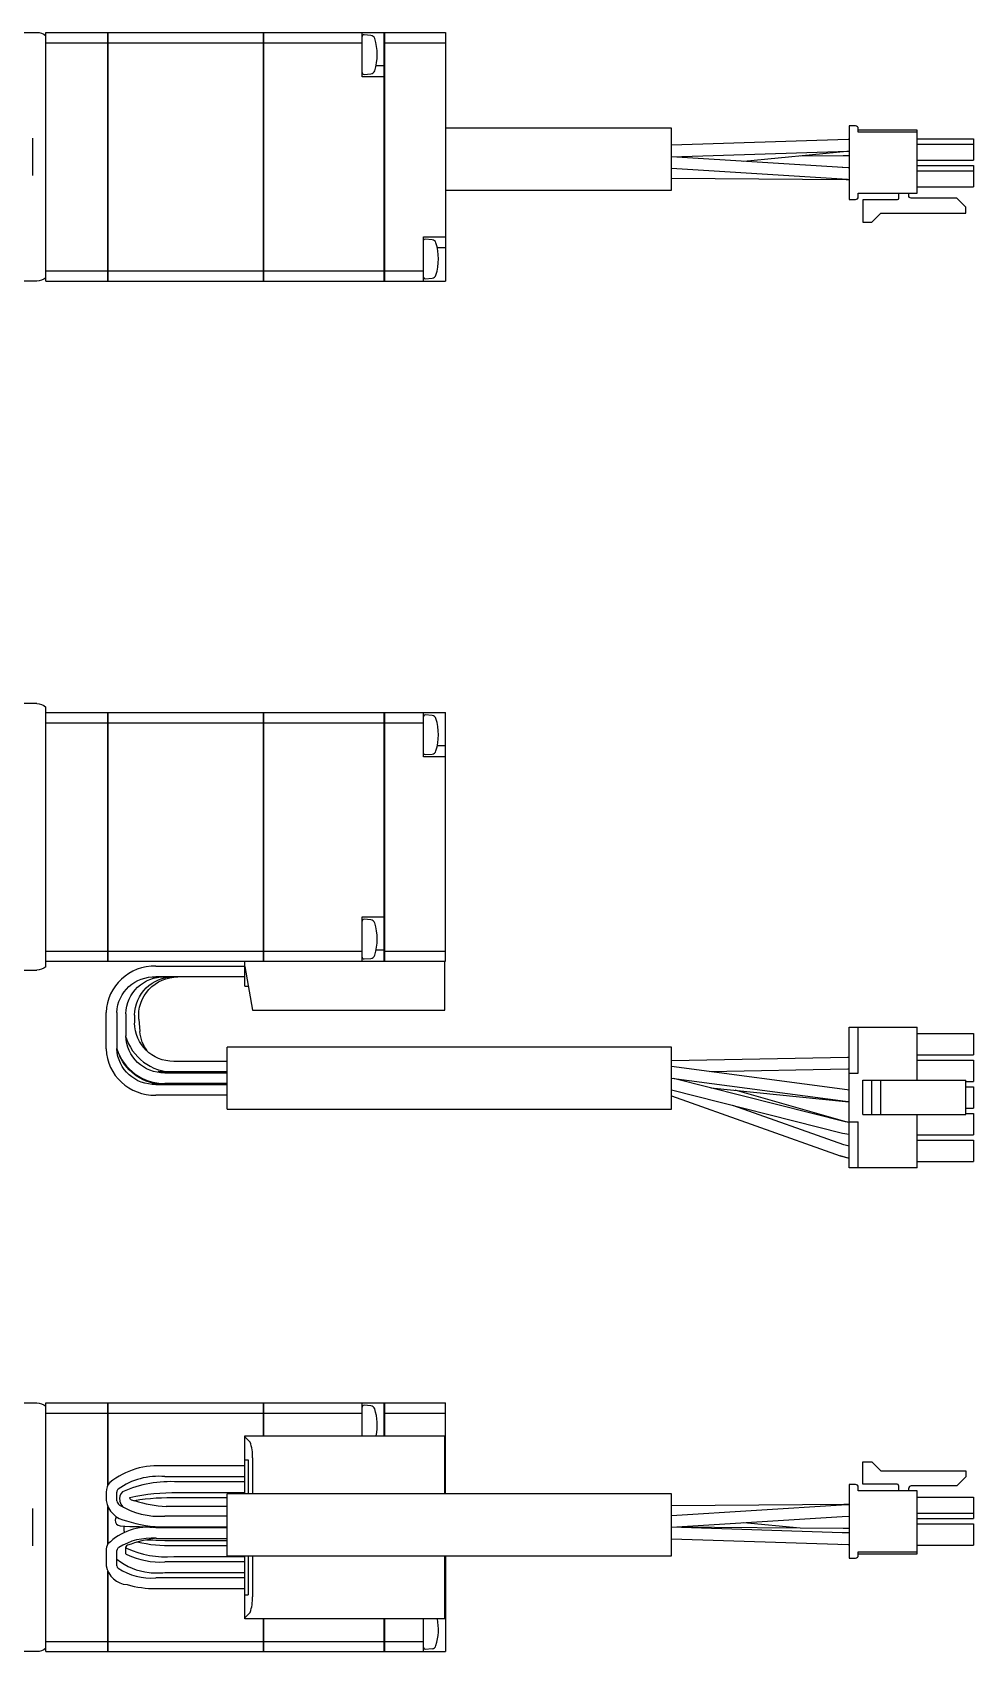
# Model space of a CAD drawing. Extents: x 0 to 598, y -8 to 192.
# Drawn here: x 189.4 to 295.3, y 10 to 192.3 of the extents above; entities that cross this region are included whole.
import ezdxf

# ---------------------------------------------------------------- set-up
doc = ezdxf.new("R2010")
doc.units = 0
doc.header["$LTSCALE"] = 0.5
doc.layers.add('MSM_CONTINUOUS', color=7, linetype='CONTINUOUS')

msp = doc.modelspace()

# ---------------------------------------------------------------- linework, layer by layer
at = {"layer": 'MSM_CONTINUOUS'}
for p, q in [((170.38, 192.26), (189.88, 192.26)), ((190.88, 192.26), (197.87, 192.26)), ((190.88, 164.26), (190.88, 192.26)), ((197.87, 164.26), (197.87, 192.26)), ((197.88, 192.25), (197.87, 192.25)), ((197.88, 192.26), (215.37, 192.26)), ((197.88, 192.26), (197.88, 164.26)), ((215.37, 164.26), (215.37, 192.26)), ((215.38, 192.25), (215.37, 192.25)), ((215.38, 192.26), (228.98, 192.26)), ((215.38, 192.26), (215.38, 164.26)), ((226.48, 187.26), (226.48, 192.26)), ((227.47, 191.92), (226.7, 191.99)), ((228.98, 164.26), (228.98, 192.26)), ((228.98, 192.25), (228.99, 192.25)), ((228.99, 192.26), (235.88, 192.26)), ((228.99, 192.26), (228.99, 164.26)), ((235.88, 192.26), (235.88, 164.26)), ((190.88, 191.1), (197.87, 191.1)), ((197.88, 191.09), (197.87, 191.09)), ((197.88, 191.1), (215.37, 191.1)), ((215.38, 191.09), (215.37, 191.09)), ((215.38, 191.1), (226.48, 191.1)), ((228.98, 191.09), (228.99, 191.09)), ((228.99, 191.1), (235.88, 191.1)), ((228.98, 188.51), (228.05, 188.51)), ((228.98, 187.26), (226.48, 187.26)), ((226.7, 187.53), (227.47, 187.59)), ((261.28, 181.49), (235.88, 181.49)), ((261.28, 174.49), (261.28, 181.49)), ((281.28, 181.73), (281.28, 173.45)), ((282, 181.73), (281.28, 181.73)), ((282.3, 181.02), (282.3, 181.43)), ((288.93, 181.27), (282.3, 181.27)), ((288.93, 181.02), (282.3, 181.02)), ((288.93, 174.16), (288.93, 181.27)), ((189.38, 180.36), (189.38, 176.16)), ((281.17, 180.2), (261.28, 179.56)), ((261.28, 178.26), (281.21, 178.9)), ((269.43, 177.75), (281, 178.88)), ((281, 178.88), (281.28, 178.9)), ((281.28, 180.21), (281.17, 180.2)), ((281.21, 178.9), (281.28, 178.91)), ((288.93, 180.29), (295.28, 180.29)), ((288.93, 179.69), (295.28, 179.69)), ((295.28, 180.29), (295.28, 177.89)), ((261.28, 176.96), (281.08, 175.72)), ((281.16, 177.02), (261.3, 178.26)), ((275.76, 178.37), (280.62, 178.4)), ((281.28, 177.02), (280.5, 177.06)), ((280.62, 178.4), (281.28, 178.41)), ((281.28, 177.01), (281.16, 177.02)), ((288.93, 177.89), (295.28, 177.89)), ((288.93, 177.29), (295.28, 177.29)), ((295.28, 177.29), (295.28, 174.89)), ((261.28, 175.86), (280.95, 175.71)), ((280.95, 175.71), (281.28, 175.71)), ((281.08, 175.72), (281.28, 175.71)), ((288.93, 176.69), (295.28, 176.69)), ((235.88, 174.49), (261.28, 174.49)), ((281.28, 173.45), (282, 173.45)), ((282.3, 174.16), (288.93, 174.16)), ((282.3, 173.75), (282.3, 174.16)), ((282.83, 173.41), (282.83, 170.88)), ((286.68, 173.41), (282.83, 173.41)), ((286.83, 174.16), (286.83, 173.56)), ((287.98, 173.88), (287.98, 174.16)), ((293.39, 173.6), (288.26, 173.6)), ((288.93, 174.89), (295.28, 174.89)), ((294.39, 172.6), (293.39, 173.6)), ((283.83, 170.88), (284.85, 171.9)), ((284.85, 171.9), (294.39, 171.9)), ((294.39, 171.9), (294.39, 172.6)), ((282.83, 170.88), (283.83, 170.88)), ((233.38, 169.26), (235.88, 169.26)), ((233.38, 164.26), (233.38, 169.26)), ((234.36, 168.92), (233.59, 168.99)), ((235.88, 168.01), (234.94, 168.01)), ((189.88, 164.26), (187.88, 164.26)), ((190.88, 165.41), (197.87, 165.41)), ((190.88, 164.26), (197.87, 164.26)), ((197.88, 165.42), (197.87, 165.42)), ((197.88, 164.27), (197.87, 164.27)), ((197.88, 165.41), (215.37, 165.41)), ((197.88, 164.26), (215.37, 164.26)), ((215.38, 165.42), (215.37, 165.42)), ((215.38, 164.27), (215.37, 164.27)), ((215.38, 165.41), (228.98, 165.41)), ((215.38, 164.26), (228.98, 164.26)), ((228.98, 165.42), (228.99, 165.42)), ((228.98, 164.27), (228.99, 164.27)), ((228.99, 165.41), (233.38, 165.41)), ((228.99, 164.26), (235.88, 164.26)), ((233.59, 164.53), (234.36, 164.59)), ((189.88, 116.7), (175.88, 116.7)), ((190.88, 87.08), (190.88, 116.31)), ((190.88, 115.7), (197.87, 115.7)), ((197.87, 87.7), (197.87, 115.7)), ((197.88, 115.69), (197.87, 115.69)), ((197.88, 115.7), (215.37, 115.7)), ((197.88, 115.7), (197.88, 87.7)), ((215.37, 87.7), (215.37, 115.7)), ((215.38, 115.69), (215.37, 115.69)), ((215.38, 115.7), (228.98, 115.7)), ((215.38, 115.7), (215.38, 87.7)), ((228.98, 87.7), (228.98, 115.7)), ((228.98, 115.69), (228.99, 115.69)), ((228.99, 115.7), (235.88, 115.7)), ((228.99, 115.7), (228.99, 87.7)), ((233.38, 110.7), (233.38, 115.7)), ((234.36, 115.36), (233.59, 115.43)), ((235.88, 87.7), (235.88, 115.7)), ((190.88, 114.54), (197.87, 114.54)), ((197.88, 114.54), (197.87, 114.54)), ((197.88, 114.54), (215.37, 114.54)), ((215.38, 114.54), (215.37, 114.54)), ((215.38, 114.54), (228.98, 114.54)), ((228.98, 114.54), (228.99, 114.54)), ((228.99, 114.54), (233.38, 114.54)), ((235.88, 111.95), (234.94, 111.95)), ((235.88, 110.7), (233.38, 110.7)), ((233.59, 110.97), (234.36, 111.03)), ((226.48, 92.7), (228.98, 92.7)), ((226.48, 87.7), (226.48, 92.7)), ((227.47, 92.36), (226.7, 92.43)), ((190.88, 88.85), (197.87, 88.85)), ((190.88, 87.7), (197.87, 87.7)), ((197.88, 88.85), (197.87, 88.85)), ((197.88, 87.71), (197.87, 87.71)), ((197.88, 88.85), (215.37, 88.85)), ((197.88, 87.7), (235.88, 87.7)), ((213.28, 84.9), (213.28, 87.7)), ((215.38, 88.85), (215.37, 88.85)), ((215.38, 87.71), (215.37, 87.71)), ((215.38, 88.85), (226.48, 88.85)), ((226.7, 87.97), (227.47, 88.03)), ((228.98, 88.95), (228.05, 88.95)), ((228.98, 88.85), (228.99, 88.85)), ((228.98, 87.71), (228.99, 87.71)), ((228.99, 88.85), (235.88, 88.85)), ((235.78, 82.2), (235.78, 87.7)), ((175.88, 86.7), (189.88, 86.7)), ((203.28, 87.15), (213.28, 87.15)), ((213.28, 85.95), (203.28, 85.95)), ((205.76, 85.95), (205.52, 85.94)), ((213.28, 87.1), (214.15, 82.2)), ((213.28, 84.9), (213.67, 84.9)), ((214.15, 82.2), (235.78, 82.2)), ((197.68, 77.85), (197.68, 81.94)), ((198.88, 81.94), (198.88, 77.85)), ((199.88, 81.79), (199.88, 79.31)), ((200.88, 81.64), (200.88, 80.76)), ((201.36, 81.18), (201.48, 79.8)), ((281.28, 80.3), (288.93, 80.3)), ((281.28, 64.45), (281.28, 80.3)), ((282.3, 75.11), (282.3, 80.3)), ((288.93, 74.31), (288.93, 80.3)), ((288.93, 79.58), (295.28, 79.58)), ((295.28, 79.58), (295.28, 77.18)), ((198.89, 77.85), (198.88, 77.89)), ((211.28, 71.05), (211.28, 78.05)), ((261.28, 78.05), (211.28, 78.05)), ((261.28, 71.05), (261.28, 78.05)), ((281.17, 76.89), (261.28, 76.5)), ((281.28, 76.9), (281.11, 76.89)), ((281.28, 76.9), (281.17, 76.89)), ((288.93, 77.18), (295.28, 77.18)), ((288.93, 76.58), (295.28, 76.58)), ((295.28, 76.58), (295.28, 74.18)), ((203.57, 75.3), (203.54, 75.31)), ((203.54, 75.31), (203.57, 75.3)), ((204.28, 75.25), (203.57, 75.3)), ((203.57, 75.3), (204.78, 75.15)), ((211.28, 75.25), (204.28, 75.25)), ((204.28, 75.15), (211.28, 75.15)), ((205.28, 76.45), (211.28, 76.45)), ((281.04, 73.23), (261.28, 75.85)), ((265.58, 75.28), (281.13, 75.59)), ((281.13, 75.59), (281.28, 75.6)), ((281.28, 75.11), (282.3, 75.11)), ((203.28, 73.85), (211.28, 73.85)), ((211.28, 73.95), (204.28, 73.95)), ((261.28, 74.54), (280.87, 71.95)), ((261.28, 73.23), (280.52, 68.37)), ((280.84, 69.63), (261.5, 74.51)), ((265.7, 73.45), (280.87, 71.93)), ((280.79, 69.66), (268.47, 73.18)), ((281.28, 73.21), (281.04, 73.23)), ((282.83, 70.45), (282.83, 74.31)), ((282.83, 74.31), (294.39, 74.31)), ((283.83, 70.45), (283.83, 74.31)), ((284.85, 70.45), (284.85, 74.31)), ((294.39, 70.45), (294.39, 74.31)), ((294.39, 74.18), (295.28, 74.18)), ((294.39, 73.58), (295.28, 73.58)), ((295.28, 73.58), (295.28, 71.18)), ((211.28, 72.65), (203.28, 72.65)), ((261.28, 72.56), (280.25, 65.82)), ((280.69, 67.05), (268.21, 71.48)), ((280.87, 71.95), (281.28, 71.91)), ((280.87, 71.93), (281.28, 71.9)), ((294.39, 71.18), (295.28, 71.18)), ((211.28, 71.05), (261.28, 71.05)), ((281.28, 69.55), (280.79, 69.66)), ((281.28, 69.54), (280.84, 69.63)), ((281.28, 69.65), (282.3, 69.65)), ((282.3, 64.45), (282.3, 69.65)), ((282.83, 70.45), (294.39, 70.45)), ((288.93, 64.45), (288.93, 70.45)), ((294.39, 70.58), (295.28, 70.58)), ((295.28, 70.58), (295.28, 68.18)), ((280.52, 68.37), (281.28, 68.23)), ((288.93, 68.18), (295.28, 68.18)), ((288.93, 67.58), (295.28, 67.58)), ((295.28, 67.58), (295.28, 65.18)), ((280.24, 65.83), (281.28, 65.56)), ((280.25, 65.82), (281.28, 65.56)), ((281.28, 66.88), (280.68, 67.05)), ((288.93, 64.45), (281.28, 64.45)), ((288.93, 65.18), (295.28, 65.18)), ((187.88, 38), (189.88, 38)), ((190.88, 38), (197.87, 38)), ((190.88, 10), (190.88, 38)), ((190.88, 36.85), (197.87, 36.85)), ((197.87, 28.71), (197.87, 38)), ((197.88, 37.99), (197.87, 37.99)), ((197.88, 36.85), (197.87, 36.85)), ((197.88, 38), (215.37, 38)), ((197.88, 38), (197.88, 28.73)), ((197.88, 36.85), (215.37, 36.85)), ((215.37, 34.3), (215.37, 38)), ((215.38, 37.99), (215.37, 37.99)), ((215.38, 36.85), (215.37, 36.85)), ((215.38, 38), (228.98, 38)), ((215.38, 38), (215.38, 34.3)), ((215.38, 36.85), (226.48, 36.85)), ((226.48, 34.3), (226.48, 38)), ((227.47, 37.66), (226.7, 37.73)), ((228.98, 34.3), (228.98, 38)), ((228.98, 37.99), (228.99, 37.99)), ((228.98, 36.85), (228.99, 36.85)), ((228.99, 38), (235.88, 38)), ((228.99, 38), (228.99, 34.3)), ((228.99, 36.85), (235.88, 36.85)), ((235.88, 27.77), (235.88, 38)), ((213.28, 34.3), (235.78, 34.3)), ((213.28, 27.77), (213.28, 34.3)), ((213.28, 34.19), (213.88, 33.59)), ((235.78, 27.77), (235.78, 34.3)), ((213.28, 31.6), (213.67, 31.6)), ((213.67, 31.6), (213.67, 27.77)), ((214.15, 31.82), (214.15, 27.77)), ((282.83, 28.85), (282.83, 31.38)), ((282.83, 31.38), (283.83, 31.38)), ((283.83, 31.38), (284.85, 30.36)), ((213.28, 30.9), (204.28, 30.9)), ((204.28, 29.7), (213.28, 29.7)), ((284.85, 30.36), (294.39, 30.36)), ((294.39, 29.66), (293.39, 28.66)), ((294.39, 30.36), (294.39, 29.66)), ((197.68, 27.95), (197.68, 27)), ((198.88, 26.98), (198.88, 27.95)), ((213.28, 29.1), (205.76, 29.1)), ((205.76, 27.9), (213.28, 27.9)), ((261.28, 27.77), (211.28, 27.77)), ((211.28, 20.77), (211.28, 27.77)), ((261.28, 20.77), (261.28, 27.77)), ((282, 28.81), (281.28, 28.81)), ((281.28, 28.81), (281.28, 20.53)), ((282.3, 28.1), (282.3, 28.51)), ((288.93, 28.1), (282.3, 28.1)), ((286.68, 28.85), (282.83, 28.85)), ((286.83, 28.7), (286.83, 28.1)), ((287.98, 28.1), (287.98, 28.38)), ((293.39, 28.66), (288.26, 28.66)), ((288.93, 20.99), (288.93, 28.1)), ((288.93, 27.37), (295.28, 27.37)), ((295.28, 27.37), (295.28, 24.97)), ((189.38, 26.1), (189.38, 21.9)), ((197.87, 22.1), (197.87, 26.35)), ((197.88, 26.32), (197.88, 22.12)), ((199.2, 26.96), (199.22, 26.92)), ((199.22, 26.92), (199.29, 26.72)), ((200.4, 27.17), (200.35, 27.33)), ((211.28, 27.3), (205.74, 27.3)), ((205.86, 26.35), (205.82, 26.35)), ((211.28, 26.35), (205.84, 26.35)), ((280.95, 26.55), (261.28, 26.4)), ((280.42, 26.5), (261.28, 25.3)), ((281.28, 26.54), (280.42, 26.5)), ((281.28, 26.55), (280.67, 26.55)), ((281.28, 26.55), (280.95, 26.55)), ((288.93, 25.57), (295.28, 25.57)), ((198.72, 24.99), (198.68, 24.79)), ((198.84, 25.17), (198.72, 24.99)), ((199.68, 24.13), (199.68, 24.08)), ((199.68, 24.08), (199.68, 23.67)), ((211.28, 23.95), (203.28, 23.95)), ((211.28, 25.25), (204.28, 25.25)), ((204.28, 24.05), (211.28, 24.05)), ((280.49, 23.38), (261.28, 24)), ((261.3, 24), (280.5, 25.2)), ((280.62, 23.86), (261.3, 24)), ((275.76, 23.89), (269.43, 24.51)), ((280.5, 25.2), (281.28, 25.24)), ((281.28, 23.85), (280.62, 23.86)), ((288.93, 24.97), (295.28, 24.97)), ((288.93, 24.37), (295.28, 24.37)), ((295.28, 24.37), (295.28, 21.97)), ((199.68, 23.67), (199.68, 23.64)), ((199.68, 23.64), (199.73, 23.41)), ((202.23, 22.57), (204.28, 22.5)), ((203.28, 22.75), (211.28, 22.75)), ((204.28, 22.5), (211.28, 22.5)), ((211.28, 21.9), (205.28, 21.9)), ((261.28, 22.7), (281.17, 22.06)), ((280.45, 22.08), (281.28, 22.06)), ((281.28, 23.36), (280.49, 23.38)), ((281.17, 22.06), (281.28, 22.05)), ((288.93, 21.97), (295.28, 21.97)), ((197.68, 21.4), (197.68, 19.65)), ((198.88, 19.65), (198.88, 21.4)), ((199.88, 21.06), (199.88, 21.79)), ((213.28, 20.1), (204.28, 20.1)), ((205.28, 20.7), (213.28, 20.7)), ((211.28, 20.77), (261.28, 20.77)), ((213.28, 13.7), (213.28, 20.77)), ((213.67, 20.77), (213.67, 16.4)), ((214.15, 20.77), (214.15, 16.18)), ((235.78, 13.7), (235.78, 20.77)), ((235.88, 20.77), (235.88, 10)), ((281.28, 20.53), (282, 20.53)), ((282.3, 21.24), (288.93, 21.24)), ((282.3, 20.83), (282.3, 21.24)), ((282.3, 20.99), (288.93, 20.99)), ((197.87, 10), (197.87, 19.05)), ((197.88, 19.03), (197.88, 10)), ((213.28, 18.3), (203.28, 18.3)), ((204.28, 18.9), (213.28, 18.9)), ((203.28, 17.1), (213.28, 17.1)), ((213.28, 16.4), (213.67, 16.4)), ((213.88, 14.41), (213.28, 13.81)), ((235.78, 13.7), (213.28, 13.7)), ((215.37, 10), (215.37, 13.7)), ((215.38, 13.7), (215.38, 10)), ((228.98, 10), (228.98, 13.7)), ((228.99, 13.7), (228.99, 10)), ((233.38, 10), (233.38, 13.7)), ((235.78, 13.75), (235.88, 13.75)), ((190.88, 11.15), (197.87, 11.15)), ((197.88, 11.16), (197.87, 11.16)), ((197.88, 11.15), (215.37, 11.15)), ((215.38, 11.16), (215.37, 11.16)), ((215.38, 11.15), (228.98, 11.15)), ((228.98, 11.16), (228.99, 11.16)), ((228.99, 11.15), (233.38, 11.15)), ((189.88, 10), (170.38, 10)), ((190.88, 10), (197.87, 10)), ((197.88, 10.01), (197.87, 10.01)), ((197.88, 10), (215.37, 10)), ((215.38, 10.01), (215.37, 10.01)), ((215.38, 10), (228.98, 10)), ((228.98, 10.01), (228.99, 10.01)), ((228.99, 10), (235.88, 10)), ((233.59, 10.27), (234.36, 10.34))]:
    msp.add_line(p, q, dxfattribs=at)
at = {"layer": 'MSM_CONTINUOUS', "extrusion": (0, 0, -1)}
for centre, radius, start, end in [((-189.88, 190.76), 1.5, 90, 131.8103), ((-286.68, 173.56), 0.15, 180, 270), ((-288.26, 173.88), 0.28, 270, 0), ((-189.88, 165.76), 1.5, 228.1897, 270), ((-189.88, 115.2), 1.5, 90, 131.8103), ((-189.88, 88.2), 1.5, 228.1897, 270), ((-203.09, 81.73), 4.22, 2.8542, 92.5704), ((-204.17, 81.66), 4.29, 1.642, 91.5567), ((-205.24, 81.59), 4.36, 0.5892, 90.5857), ((-205.73, 81.56), 4.39, 355.0821, 90.1308), ((-205.24, 80.8), 4.36, 269.4314, 359.3937), ((-204.17, 79.43), 4.29, 268.4892, 358.3121), ((-205.83, 80.18), 4.37, 322.9581, 354.9542), ((-203.1, 78.06), 4.22, 267.5064, 357.069), ((-204.18, 79.29), 5.45, 271.1091, 336.0046), ((-189.88, 36.5), 1.5, 90, 131.8103), ((-205.34, 5.84), 22.07, 76.9097, 91.0922), ((-205.08, 51.62), 25.29, 268.3223, 271.4809), ((-203.81, 10.56), 13.5, 84.8625, 92.0051), ((-204.85, 37.69), 15.8, 268.4424, 283.4128), ((-189.88, 11.5), 1.5, 228.1897, 270)]:
    msp.add_arc(centre, radius, start, end, dxfattribs=at)
at = {"layer": 'MSM_CONTINUOUS'}
for centre, radius, start, end in [((226.68, 191.79), 0.2, 85, 180), ((227.42, 191.42), 0.5, 17.6292, 85), ((222.18, 189.76), 6, 342.3708, 17.6292), ((226.68, 187.73), 0.2, 180, 275), ((227.42, 188.09), 0.5, 275, 342.3708), ((282, 181.43), 0.3, 360, 90), ((282, 173.75), 0.3, 270, 360), ((233.57, 168.79), 0.2, 85, 161.8051), ((234.31, 168.42), 0.5, 17.6292, 85), ((229.07, 166.76), 6, 342.3708, 17.6292), ((233.57, 164.73), 0.2, 198.1949, 275), ((234.31, 165.09), 0.5, 275, 342.3708), ((233.57, 115.23), 0.2, 85, 161.8051), ((234.31, 114.86), 0.5, 17.6292, 85), ((229.07, 113.2), 6, 342.3708, 17.6292), ((234.31, 111.53), 0.5, 275, 342.3708), ((233.57, 111.17), 0.2, 198.1949, 275), ((226.68, 92.23), 0.2, 85, 180), ((227.42, 91.86), 0.5, 17.6292, 85), ((222.18, 90.2), 6, 342.3708, 17.6292), ((226.68, 88.17), 0.2, 180, 275), ((227.42, 88.53), 0.5, 275, 342.3708), ((203.09, 81.74), 5.41, 87.9657, 177.8137), ((205.25, 80.83), 5.59, 195.9654, 270.2921), ((203.08, 78.05), 5.41, 182.1273, 272.0933), ((204.21, 79.52), 5.57, 197.3809, 270.7723), ((226.68, 37.53), 0.2, 85, 180), ((227.42, 37.17), 0.5, 17.6292, 85), ((222.18, 35.5), 6, 348.463, 17.6292), ((209.64, 32.06), 4.51, 356.9565, 19.8759), ((203.52, 22.19), 8.74, 85.0197, 128.3235), ((203.53, 22.01), 7.72, 84.4381, 125.6687), ((199.4, 27.92), 1.72, 139.0024, 178.8954), ((199.5, 27.88), 0.622, 138.9031, 173.0608), ((200.15, 27.21), 0.978, 128.7039, 194.8652), ((204.84, 16.4), 12.73, 85.8454, 114.6186), ((282, 28.51), 0.3, 0, 90), ((286.68, 28.7), 0.15, 0, 90), ((288.26, 28.38), 0.28, 90, 180), ((200.4, 27.44), 2.75, 189.2724, 261.0568), ((199.75, 27.19), 0.889, 193.8661, 231.118), ((203.7, 33.88), 8.65, 238.5524, 273.8561), ((200.41, 27.17), 1.21, 201.8456, 229.7784), ((200.93, 27.83), 0.846, 231.4689, 266.9127), ((205, 0.44), 26.87, 88.4238, 98.8516), ((205.1, 40.1), 13.77, 252.1759, 267.1972), ((205.1, 40.1), 13.77, 272.9984, 272.9996), ((202.43, 17.57), 6.43, 82.4193, 135.037), ((199.3, 24.77), 0.622, 178.1145, 264.9417), ((203, 94.03), 69.98, 266.9256, 270.5083), ((204.09, 36.98), 12.93, 251.4264, 270.8555), ((199.13, 21.38), 1.45, 149.5973, 179.5942), ((202.81, 15.64), 7.13, 86.1621, 121.44), ((200.42, 21.38), 0.679, 120.1743, 142.5013), ((204.99, 8.7), 14.15, 96.6571, 110.3054), ((199.35, 21.32), 0.476, 123.7324, 171.3862), ((203.34, 26.1), 7.25, 231.9863, 263.6299), ((200.11, 21.85), 0.266, 210.6087, 235.589), ((200.8, 21.89), 1.25, 222.2163, 230.9064), ((204.44, 31.63), 10.96, 245.8666, 274.385), ((203.76, 28.8), 8.72, 244.6207, 273.4586), ((282, 20.83), 0.3, 270, 0), ((200.24, 20.13), 2.6, 190.5511, 265.471), ((199.39, 19.76), 0.517, 191.8582, 224.7596), ((202.77, 25.14), 6.86, 236.8577, 274.2662), ((203.41, 27.31), 8.45, 264.0847, 275.9153), ((203.17, 28.49), 11.39, 254.0263, 270.5737), ((209.51, 15.96), 4.64, 340.4546, 2.713), ((229.07, 12.5), 6, 342.3708, 11.537), ((233.57, 10.47), 0.2, 198.1949, 275), ((234.31, 10.83), 0.5, 275, 342.3708)]:
    msp.add_arc(centre, radius, start, end, dxfattribs=at)

doc.saveas('drawing.dxf')
